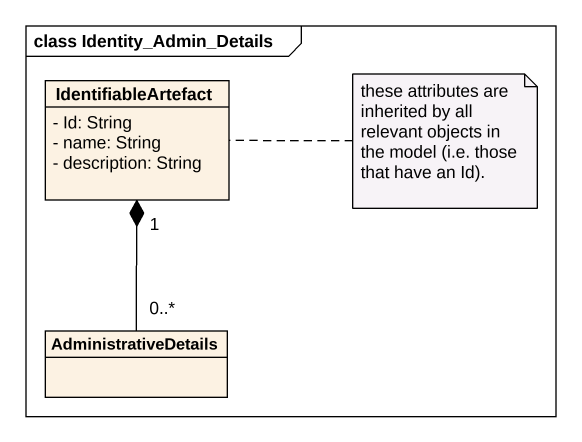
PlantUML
@startuml
mainframe class Identity_Admin_Details
hide circle
hide empty members
skinparam classAttributeIconSize 0
class IdentifiableArtefact {
  - Id: String
  - name: String
  - description: String
}
class AdministrativeDetails
AdministrativeDetails "0..*" -up-* "1" IdentifiableArtefact
note right of IdentifiableArtefact : these attributes are inherited by all relevant objects in the model (i.e. those that have an Id).
@enduml
